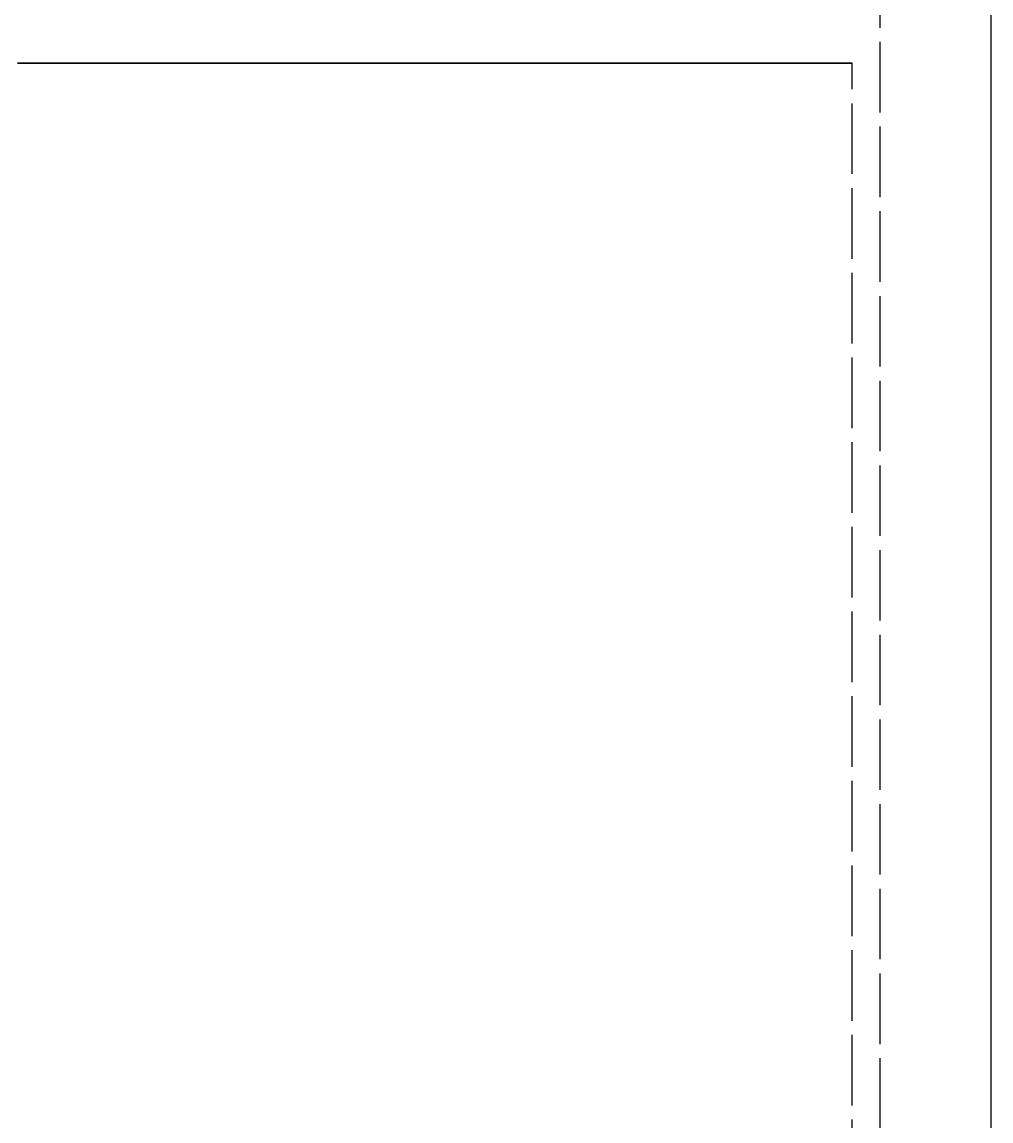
# Model space of a CAD drawing. Header units: millimetres. Extents: x -9 to 221, y -53 to 196.
# Drawn here: x 165.41 to 182.85, y -3.24 to 16.54 of the extents above; entities that cross this region are included whole.
import ezdxf

# ---------------------------------------------------------------- set-up
doc = ezdxf.new("R2010")
doc.units = ezdxf.units.MM
doc.linetypes.add('DASHED', pattern=[1.524, 1.27, -0.254])
doc.layers.add('HIDDEN', color=8, linetype='DASHED')
doc.layers.add('VISIBLE', color=7, linetype='CONTINUOUS')

msp = doc.modelspace()

# ---------------------------------------------------------------- linework, layer by layer
at = {"layer": 'HIDDEN'}
for points in [[(180.85, 23.8), (180.85, -15.2)], [(165.33413, 15.8), (165.6754, 15.8), (166.01667, 15.8), (166.35794, 15.8), (166.69921, 15.8), (167.04048, 15.8), (167.38175, 15.8), (167.72302, 15.8), (168.06429, 15.8), (168.40556, 15.8), (168.74683, 15.8), (169.0881, 15.8), (169.42937, 15.8), (169.77063, 15.8), (170.1119, 15.8), (170.45317, 15.8), (170.79444, 15.8), (171.13571, 15.8), (171.47698, 15.8), (171.81825, 15.8), (172.15952, 15.8), (172.50079, 15.8), (172.84206, 15.8), (173.18333, 15.8), (173.5246, 15.8), (173.86587, 15.8), (174.20714, 15.8), (174.54841, 15.8), (174.88968, 15.8), (175.23095, 15.8), (175.57222, 15.8), (175.91349, 15.8), (176.25476, 15.8), (176.59603, 15.8), (176.9373, 15.8), (177.27857, 15.8), (177.61984, 15.8), (177.96111, 15.8), (178.30238, 15.8), (178.64365, 15.8), (178.98492, 15.8), (179.32619, 15.8), (179.66746, 15.8), (180.00873, 15.8), (180.35, 15.8)], [(180.35, 15.8), (179.66746, 15.8), (178.98492, 15.8), (178.30238, 15.8), (177.61984, 15.8), (176.9373, 15.8), (176.25476, 15.8), (175.57222, 15.8), (174.88968, 15.8), (174.20714, 15.8), (173.5246, 15.8), (172.84206, 15.8), (172.15952, 15.8), (171.47698, 15.8), (170.79444, 15.8), (170.1119, 15.8), (169.42937, 15.8), (168.74683, 15.8), (168.06429, 15.8), (167.38175, 15.8), (166.69921, 15.8), (166.01667, 15.8), (165.33413, 15.8)], [(180.35, -18.2), (180.35, 15.8)]]:
    msp.add_lwpolyline(points, dxfattribs=at)
at = {"layer": 'VISIBLE'}
msp.add_lwpolyline([(182.85, -15.2), (182.85, 25.3)], dxfattribs=at)

doc.saveas('drawing.dxf')
